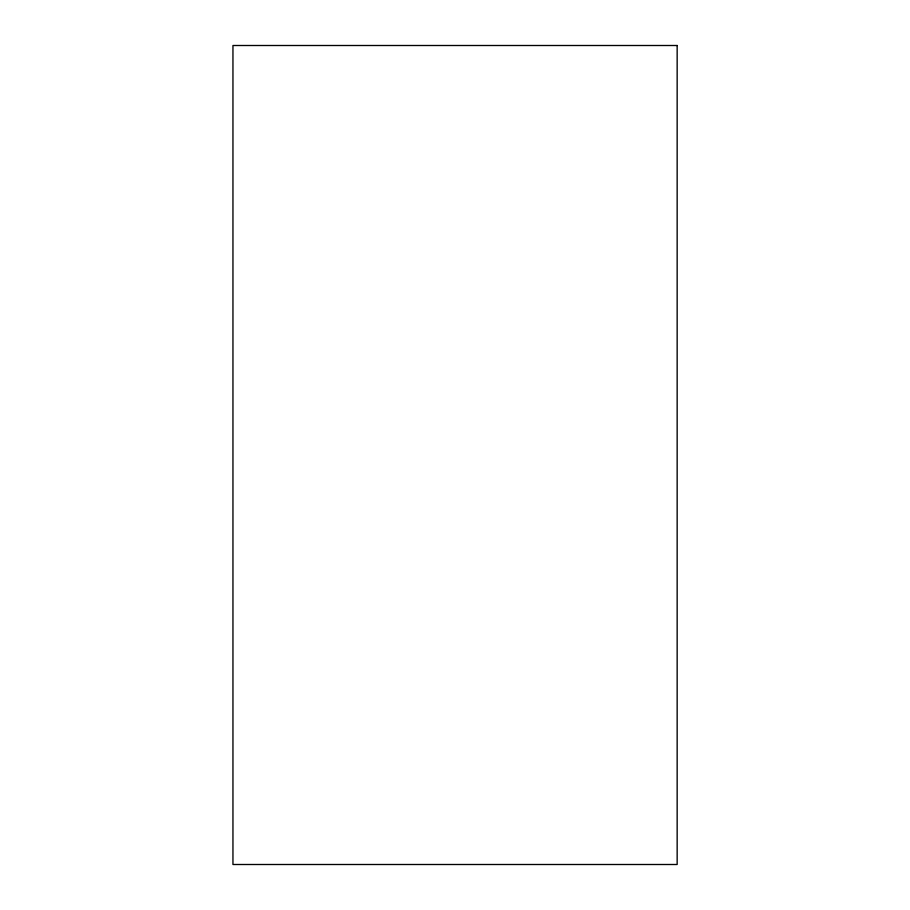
<?xml version="1.0" encoding="UTF-8"?>
<svg xmlns="http://www.w3.org/2000/svg" width="910" height="910" viewBox="0 0 910 910"><rect width="100%" height="100%" fill="white"/><g stroke="black" fill="none" stroke-linecap="round" stroke-linejoin="round"><path stroke-width="1.36" d="M677.154 45.5L232.949 45.5L232.949 864.5L677.154 864.5L677.154 45.5"/></g></svg>
